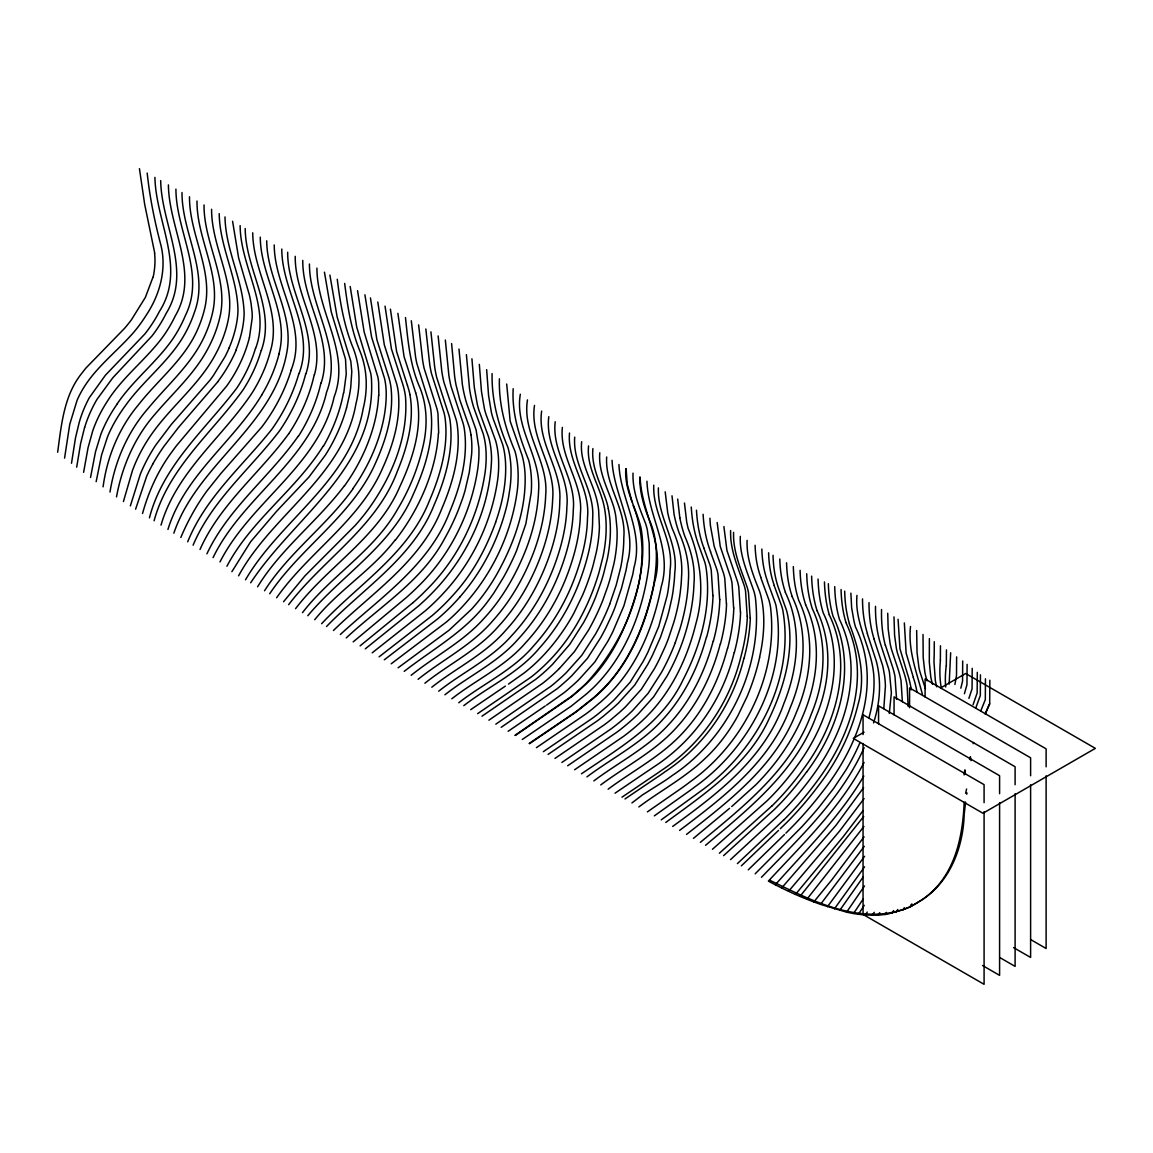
<?xml version="1.0" encoding="UTF-8"?>
<svg xmlns="http://www.w3.org/2000/svg" width="1153" height="1153" viewBox="0 0 1153 1153"><rect width="100%" height="100%" fill="white"/><g stroke="black" fill="none" stroke-linecap="round" stroke-linejoin="round"><path stroke-width="1.5" d="M612.056 460.306C613.439 495.271 637.695 527.224 627.246 563.486A120.056 69.324 -60 0 1 625.935 570.721L621.496 588.261L615.053 607.256A131.745 76.055 -60 0 1 611.465 615.976L605.858 627.895A157.745 91.073 -60 0 1 600.799 637.436L587.511 658.248L571.83 675.687A186.051 107.416 -60 0 1 566.844 680.371L560.733 685.761A142.496 82.281 -60 0 1 556.985 688.845L501.209 727.298M633.04 473.119C632.305 490.774 639.151 507.306 645.536 523.361A109.549 63.256 -60 0 1 647.265 529.602L649.211 543.38L649.37 558.196A166.825 96.319 -60 0 1 648.865 565.936C643.23 610.47 625.848 655.855 593.363 687.692A227.588 131.399 -60 0 1 586.589 693.847L571.268 706.126L522.28 739.477M850.885 593.132L851.635 607.804L854.013 621.308A207.007 119.523 -60 0 0 855.512 627.03C882.621 683.109 858.884 744.968 823.156 790.886A246.425 142.266 -60 0 1 791.607 827.393L785.914 833.129M893.993 616.898L894.584 635.202L896.313 648.072A122.045 70.463 -60 0 0 897.481 653.131L904.082 673.078A145.912 84.241 -60 0 1 907.08 685.343L908.175 706.458M856.967 595.395C854.315 624.349 872.677 649.225 873.916 677.532A111.365 64.294 -60 0 1 868.973 717.656M606.68 457.006C604.734 485.341 626.367 508.877 623.816 537.399A141.963 81.964 -60 0 1 623.168 550.918L622 560.286A121.613 70.218 -60 0 1 620.689 567.521L616.206 585.075L609.721 604.1M887.724 613.252L888.17 629.005L890.145 643.734A133.863 77.28 -60 0 0 891.6 649.73L898.23 669.677A154.963 89.473 -60 0 1 901.041 680.846L902.381 701.745M910.51 626.497C907.872 650.249 916.678 672.242 922.472 694.61M916.649 630.46L917.039 652.497L918.898 667.385A106.278 61.354 -60 0 0 919.979 671.911L925.412 688.687M923.02 634.51L923.178 657.369L924.821 672.026A104.822 60.518 -60 0 0 925.83 676.508L927.055 680.731M929.39 638.575L929.318 662.24L930.745 676.667A104.519 60.345 -60 0 0 931.682 681.12L932.546 684.32M934.29 641.702L934.204 654.63A164.735 95.108 -60 0 0 934.002 662.254L935.314 680.256A105.125 60.691 -60 0 0 936.193 684.666L936.726 686.828M940.372 660.035L940.459 645.781M946.325 665.8L946.44 649.888M950.663 652.785L949.164 684.089M956.63 656.893L956.5 675.629L954.9 684.478M962.697 660.986L962.553 681.236L960.824 688.211M967.108 664.359L966.963 684.709L964.412 693.717M972.21 668.336L972.065 688.831L968.895 698.387M977.297 672.329L977.153 692.953L973.06 704.742M980.454 674.808L980.324 695.518L975.87 707.711M985.455 678.786L985.311 699.64L980.857 710.68M989.85 680.241L989.692 703.82L985.383 713.649M599.791 452.798C598.133 471.923 607.991 488.843 613.598 506.455A124.25 71.745 -60 0 1 615.832 516.573L617.014 528.953A130.404 75.291 -60 0 1 613.987 563.413L610.196 578.46A173.181 99.98 -60 0 1 607.761 586.445L602.904 600.064A137.654 79.471 -60 0 1 588.361 630.417L574.525 651.503L559.421 668.495M592.901 448.575C591.057 467.787 601.304 484.692 606.809 502.377A129.295 74.642 -60 0 1 608.352 508.617M588.549 445.908C586.473 466.115 598.148 483.525 603.206 502.29A132.018 76.228 -60 0 1 606.161 526.575L606.118 530.985A126.167 72.841 -60 0 1 602.976 556.726L599.171 571.802A156.059 90.107 -60 0 1 590.682 596.187C580.651 620.444 566.642 643.288 548.05 661.908A132.624 76.574 -60 0 1 530.74 677.33L477.616 713.664M712.871 595.539L711.257 570.346A102.761 59.336 -60 0 0 710.061 565.258L703.777 547.834M719.645 599.618L718.016 574.425A103.453 59.725 -60 0 0 716.835 569.337L710.536 551.912M726.404 603.696L724.79 578.503A104.217 60.172 -60 0 0 723.594 573.416L714.197 546.392L710.435 525.725A148.607 85.798 -60 0 1 709.96 518.23M733.639 608.049L732.011 582.87A104.952 60.59 -60 0 0 730.829 577.783L720.236 546.407L717.166 522.525M740.413 612.128L738.77 586.949A105.773 61.066 -60 0 0 737.589 581.861L726.938 550.5L723.897 526.546M747.187 616.206L745.544 591.028A106.696 61.599 -60 0 0 744.348 585.94C738.237 567.925 729.892 550.082 730.627 530.567M750.171 617.994L748.513 592.815A107.287 61.945 -60 0 0 747.331 587.727C741.22 569.712 732.789 551.869 733.596 532.34M581.674 441.7C579.411 461.993 591.46 479.36 596.418 498.226A136.198 78.635 -60 0 1 598.623 509.842L599.416 526.863A124.481 71.861 -60 0 1 596.231 552.633L593.146 565.186A154.617 89.271 -60 0 1 582.553 595.207L573.805 613.295A116.871 67.479 -60 0 1 569.986 620.026A125.245 72.308 -60 0 1 523.808 673.237L508.502 684.075M896.573 699.28L894.987 676.35A151.187 87.282 -60 0 0 893.013 668.365L885.446 645.305M378.876 395.191L378.616 382.234A87.325 50.415 -60 0 0 377.925 377.247L364.161 332.078L357.545 290.642M438.688 433.052L437.981 413.855A89.242 51.525 -60 0 0 437.045 409.056L424.131 368.311A213.074 123.011 -60 0 1 422.647 360.514L418.625 324.887M574.713 437.131C572.364 465.812 595.006 489.477 592.656 518.403C592.829 538.537 587.857 558.326 581.17 577.192C571.931 603.235 557.879 627.607 539.359 648.159C518.792 672.977 488.771 686.251 463.78 705.665M569.51 433.038C566.872 462.886 590.667 487.589 587.482 517.769C587.223 537.154 582.438 556.193 575.996 574.367C566.743 600.425 552.647 624.782 534.098 645.32C513.532 670.023 483.655 683.354 458.75 702.768M562.361 427.403C559.162 457.914 583.562 483.15 580.377 513.892C580.017 533.753 575.102 553.281 568.371 571.874C558.83 598.104 544.331 622.562 525.364 643.071C504.956 666.693 476.002 679.766 451.832 698.776M555.213 421.767C551.48 452.956 576.442 478.711 573.272 510.015C572.839 529.876 567.997 549.433 561.194 568.025C551.595 594.213 537.168 618.685 518.158 639.151C497.736 662.6 468.983 675.788 444.914 694.783M548.799 416.709C544.62 448.488 570.029 474.733 566.901 506.527C566.382 526.402 561.612 545.989 554.752 564.581C545.11 590.725 530.74 615.212 511.687 635.62C491.264 658.939 462.67 672.213 438.702 691.195M520.32 394.268C514.512 428.599 541.434 457.092 538.581 491.063C537.817 510.548 533.421 529.818 526.517 548.021C516.515 573.834 502.593 598.393 483.698 618.743C463.045 641.861 435.027 656.086 411.16 675.312M541.651 411.073C536.967 442.795 561.915 468.954 559.81 500.445C559.594 520.579 554.939 540.483 548.093 559.364C538.61 585.306 524.644 609.75 505.908 630.143C485.312 654.155 456.228 667.861 431.798 687.217M527.469 399.904C522.021 433.6 548.641 461.517 545.7 494.954C544.965 514.368 540.584 533.58 533.853 551.768C524.298 577.062 510.664 600.972 492.504 621.092C471.707 645.305 442.68 659.66 418.078 679.304M534.502 405.438C529.429 438.515 555.703 465.87 552.676 498.759C552.028 518.173 547.589 537.327 540.93 555.515C531.36 581.472 517.337 605.93 498.5 626.295C477.89 650.047 449.137 663.897 424.88 683.225M964.326 813.456L965.565 802.027M964.182 814.811C963.058 848.767 948.991 884.538 918.365 902.093M964.182 802.185C962.813 836.934 954.886 875.3 925.369 897.293A175.861 101.536 60 0 1 921.953 899.772L913.176 905.134M57.65 452.235C61.44 424.736 63.862 394.975 82.339 372.621A80.667 46.581 -60 0 1 85.956 368.023L124.481 328.418A97.587 56.338 -60 0 0 131.442 319.77L145.408 297.315L152.96 277.224M64.568 458.116L69.771 424.218L77.107 400.25A52.418 30.266 -60 0 1 79.269 395.652C91.736 370.286 115.228 353.438 133.46 332.626A88.45 51.063 -60 0 0 146.056 315.446C159.863 294.851 167.07 268.952 160.728 244.508C154.545 221.045 149.746 197.206 147.195 173.051M71.5 463.29L75.478 437.981L79.211 422.43A75.594 43.641 -60 0 1 89.285 397.727L105.427 375.201L144.615 334.24A77.9 44.967 -60 0 0 150.683 326.083A80.191 46.293 -60 0 0 159.46 311.353C186.8 268.563 155.77 222.097 154.92 177.36M76.689 467.152L80.609 443.588L84.573 427.518M103.078 486.854C107.114 456.833 119.004 427.907 138.576 404.66C158.264 379.481 184.884 359.116 197.754 329.095A75.32 43.483 -60 0 0 204.427 309.566C214.227 271.056 189.207 235.169 189.496 196.774M883.803 708.648L885.418 685.992A124.971 72.149 -60 0 0 884.538 675.6L883.155 667.861A139.902 80.782 -60 0 0 882.521 665.209L873.974 638.978M83.607 472.326L88.075 447.652L92.744 430.818A79.917 46.149 -60 0 1 107.186 401.518C122.045 377.665 144.961 360.514 161.809 338.276A77.539 44.765 -60 0 0 167.271 330.32A79.254 45.76 -60 0 0 175.27 315.879C200.089 273.376 168.842 228.798 168.41 184.898M90.525 477.486L95.526 451.702L100.916 434.104A83.78 48.368 -60 0 1 117.39 403.709M96.16 481.695L101.579 454.974L107.546 436.771A71.63 41.349 -60 0 1 110.385 430.372L112.922 425.342A94.114 54.335 -60 0 1 125.591 405.409C143.995 379.568 170.817 360.385 185.878 332.05A75.666 43.684 -60 0 0 194.468 312.175C209.529 271.892 181.77 233.007 182.001 192.551M889.294 713.462L891.384 692.737L889.439 672.228A140.983 81.402 -60 0 0 888.545 668.481L880.661 644.296A162.443 93.782 -60 0 1 875.502 606.348M109.996 492.028C114.896 461.387 127.565 431.957 148.045 408.508C167.747 384.497 192.465 363.656 205.191 334.658A76.343 44.073 -60 0 0 212.541 312.751C221.52 274.472 196.644 239.132 196.99 200.997M343.753 392.899L346.246 374.062L345.525 359.174L331.228 311.858L324.44 272.18M966.747 794.201L967.007 792.947M116.511 496.885C122.045 466.504 134.714 437.232 155.237 413.956C173.036 393 193.992 374.278 207.252 349.849A76.429 44.131 -60 0 0 210.941 342.657A78.836 45.515 -60 0 0 219.589 318.387C229.519 279.53 203.692 243.672 204.038 204.975M314.524 374.566C325.521 333.476 294.779 297.099 295.226 256.312M965.637 793.278L966.603 788.998M278.896 354.014C289.922 313.515 260.477 277.311 260.275 237.129M321.197 382.911C334.745 340.423 302.374 302.547 302.763 260.405M249.437 337.526L252.219 317.839A76.732 44.304 -60 0 0 252.103 312.405L251.037 303.196A196.716 113.57 -60 0 0 249.307 294.721L238.613 257.868L232.589 221.275M305.977 373.658C319.712 331.617 287.428 293.943 287.673 252.233M123.429 501.555L132.436 470.597A91.462 52.807 -60 0 1 146.301 442.262C165.859 410.209 197.754 387.61 215.525 354.317A75.867 43.8 -60 0 0 219.949 345.381A78.764 45.471 -60 0 0 228.87 316.297C234.39 279.415 211.446 246.036 211.59 209.269M130.347 505.893L140.392 473.984A97.4 56.238 -60 0 1 156.059 444.654L171.307 424.463L209.803 380.389A114.68 66.211 -60 0 0 213.334 375.604L224.936 356.839A74.196 42.834 -60 0 0 229.072 348.062M346.577 407.802L349.46 395.234A131.298 75.81 -60 0 0 350.757 387.048L351.795 371.54L350.815 361.249L337.152 317.017L329.902 275.106M135.607 509.179L146.604 476.434A83.751 48.354 -60 0 1 149.198 470.9L152.686 464.241M720.236 644.066C712.309 674.346 698.329 703.489 677.171 726.779C655.697 751.079 626.338 765.779 600.742 784.919M727.442 648.433C719.544 678.713 705.521 707.798 684.406 731.088C662.946 755.316 633.703 770.132 608.121 789.2M734.187 652.526C722.888 699.309 693.919 741.22 653.333 767.264A210.293 121.411 -60 0 1 646.905 771.616L615.039 793.192M743.887 658.421C732.76 704.18 704.872 745.472 665.425 771.487A190.62 110.054 -60 0 1 656.864 777.425L624.998 798.957M706.414 637.133C698.358 666.996 684.406 695.749 663.508 718.751C642.019 743.108 612.531 757.708 586.906 776.906M713.159 641.227C705.16 671.075 691.238 699.785 670.34 722.758C648.865 747.101 619.435 761.744 593.824 780.912M299.059 373.543C315.36 330.623 281.793 291.637 281.779 249.048M261.342 350.397C276.244 308.528 245.474 270.133 245.2 228.496M255.649 348.321C271.229 306.28 240.386 267.453 240.127 225.599M291.046 370.199C308.428 327.135 274.385 287.731 274.227 244.955M142.525 513.517C148.665 491.38 158.22 470.136 172.056 451.702A190.735 110.126 -60 0 1 176.438 445.75L226.651 386.053A86.273 49.81 -60 0 0 249.423 337.526M873.527 722.931C879.797 703.863 881.555 683.109 876.885 663.494A145.624 84.083 -60 0 0 876.222 660.856L867.301 633.66M149.443 517.856C162.876 465.524 205.248 429.565 236.696 388.244A87.815 50.703 -60 0 0 255.462 348.336M154.098 520.781C168.396 467.988 212.311 432.692 243.009 389.959A88.81 51.28 -60 0 0 261.212 350.411M161.016 525.119C176.467 471.62 222.745 437.29 252.363 392.51A90.698 52.361 -60 0 0 270.465 350.93C282.557 310.128 252.911 273.319 252.738 232.82M495.704 522.15C486.162 548.597 472.571 573.848 453.489 594.674A153.781 88.781 -60 0 1 432.159 615.601L379.106 656.835M675.298 642.567L679.866 629.12A153.508 88.622 -60 0 0 688.384 580.824C689.609 564.365 685.905 548.122 679.247 533.162A213.363 123.184 -60 0 1 674.087 514.454L671.997 495.804M167.934 529.458C184.581 475.295 233.367 442.003 261.717 395.061M173.858 533.162C197.221 463.78 274.039 426.192 286.938 351.78C294.015 313.227 266.905 279.185 266.718 240.818M187.694 541.809C205.58 497.361 242.707 465.913 271.82 429.32A109.088 62.983 -60 0 0 298.858 373.572M193.099 545.167C211.965 500.388 250.302 469.012 279.213 431.28A107.748 62.219 -60 0 0 305.747 373.716M864.116 747.677C841.387 798.755 799.62 837.77 761.456 877.318M200.017 549.491C220.036 504.192 260.059 473.047 288.682 433.787M231.868 571.701L250.605 541.78L276.389 511.543A302.59 174.694 -60 0 1 282.514 505L308.99 476.996L325.146 455.464A104.635 60.417 -60 0 0 346.534 407.816M206.935 553.8C228.366 508.113 269.672 476.967 298.151 436.295M864.073 762.464C840.278 807.893 802.834 843.881 768.374 881.108A455.723 263.115 60 0 0 806.913 899.254M213.074 557.634C242.375 496.727 310.892 460.595 326.573 392.222C343.45 347.918 309.422 307.952 309.436 264.023M219.992 561.943C250.475 501.786 318.877 465.625 334.125 396.963C351.031 352.414 316.844 312.29 316.931 268.101M238.599 575.808C271.748 514.67 343.248 476.405 355.946 403.795C360.817 384.598 360.039 364.117 352.256 345.828C343.882 324.526 340.005 301.884 337.267 279.257M863.928 826.499L806.913 899.239A484.981 280.006 60 0 0 822.348 904.961L846.619 912.153A251.224 145.047 60 0 0 865.326 914.978L877.837 915.251L887.363 914.17L903.13 909.717L904.312 907.67M896.212 912.167L897.783 909.501M226.91 566.267C251.152 520.089 295.874 489.939 323.171 446.139M863.842 776.041C839.975 816.526 806.278 849.862 775.292 884.755M245.517 579.8C280.222 520.061 350.44 481.046 363.152 408.753C368.052 389.195 367.36 368.326 359.347 349.719C350.944 328.519 347.485 305.905 344.661 283.407M903.13 909.717L910.048 906.935L911.879 903.894M910.51 906.157L911.201 905.019M250.691 582.784C293.957 516.818 377.002 467.484 371.41 378.415A84.486 48.772 -60 0 0 370.762 373.385L356.738 327.164L350.181 286.506M891.932 913.32L893.647 910.553M865.341 914.992L867.229 912.037M863.597 787.658L835.997 825.303L781.648 887.969M885.014 914.574L886.426 912.383M257.609 586.776C281.044 548.511 317.709 521.242 344.473 485.658M858.423 914.271L864.246 905.35M853.537 913.522L863.107 899.138M878.096 915.179L879.768 912.643M872.259 915.295L874.233 912.326M264.527 590.768C288.942 552.417 326.89 525.48 353.149 488.613M846.619 912.153L864.505 885.965M269.701 593.752C300.976 547.012 352.487 515.521 375.575 462.915C386.255 439.264 394.081 413.12 390.925 386.918A92.701 53.528 -60 0 0 390.435 383.978A111.812 64.554 -60 0 0 389.123 378.314L376.916 339.904L370.444 297.892M864.073 798.582L839.543 831.111L788.566 891.283M839.701 910.423L863.41 876.669M117.318 403.636C132.97 380.533 155.453 363.209 171.638 340.582A74.037 42.747 -60 0 0 176.697 332.785A77.136 44.535 -60 0 0 185.33 315.663C206.099 273.852 176.02 231.681 175.919 189.121M834.383 908.881L864.577 866.825M295.557 608.669C327.928 566.094 378.098 537.601 399.774 486.768C412.471 459.471 422.589 428.83 417.127 398.434A117.923 68.085 -60 0 0 415.7 392.899M276.619 597.744C308.759 552.013 359.995 520.623 382.666 468.017C393.346 444.597 400.826 418.741 398.361 392.784A92.125 53.182 -60 0 0 397.598 387.84A104.159 60.143 -60 0 0 396.733 384.035L384.309 344.833L377.795 302.028M863.136 810.545L842.973 837.02L795.469 894.425M806.725 771.876C839.571 728.379 857.875 667.933 833.057 616.293A173.959 100.426 -60 0 1 828.358 583.721M863.727 816.497L799.995 896.385M283.537 601.736L304.997 575.808L355.283 525.35A151.937 87.729 -60 0 0 367.346 510.664C391.213 478.048 408.652 437.765 405.481 396.646A94.676 54.667 -60 0 0 404.689 391.732A123.241 71.155 -60 0 0 402.786 384.28L391.386 348.739L385.044 306.136M827.465 906.69L864.563 856.333M288.639 604.676C323.359 559.133 376.815 526.964 397.396 471.173C407.297 447.162 414.561 420.672 409.92 394.6M813.816 901.905L831.846 879.811L864.073 836.819M302.475 612.661C331.127 575.405 374.249 550.86 397.641 509.122C409.056 490.155 417.545 469.401 422.647 447.854C427.806 427.1 427.604 404.689 418.755 384.972C409.863 363.584 407.931 340.322 405.467 317.536M820.547 904.341L864.26 846.36M217.758 381.845L178.398 427.561L164.158 446.052A117.837 68.027 -60 0 0 152.672 464.227M307.793 615.731C342.225 574.713 391.89 545.34 413.351 494.133C425.255 467.959 434.364 439.062 430.847 409.992A91.073 52.577 -60 0 0 429.925 405.179L416.795 363.339A216.894 125.23 -60 0 1 415.527 356.623L411.304 320.765M314.711 619.723C338.593 590.077 372.232 570.072 395.393 539.69M459.888 596.937C482.948 570.62 499.062 538.292 507.147 504.293A145.797 84.183 -60 0 0 508.632 496.943L510.087 487.416A121.987 70.434 -60 0 0 509.957 456.905A118.528 68.431 -60 0 0 507.94 447.407C498.038 423.958 491.538 399.284 492.1 373.572M321.629 623.701C358.684 584.081 408.623 553.411 429.377 500.806C440.547 474.82 448.748 446.254 445.058 417.746A90.626 52.317 -60 0 0 444.107 412.961L431.409 373.327A210.74 121.67 -60 0 1 429.723 364.449L425.832 328.98M326.515 626.526C364.002 587.684 413.639 557.13 434.205 504.726C445.634 478.409 453.907 449.382 450.059 420.499A91.476 52.822 -60 0 0 449.079 415.729L436.612 377.175A210.134 121.324 -60 0 1 434.71 367.216L430.919 331.862M333.433 630.504C372.26 592.556 421.609 561.079 441.988 508.199C453.187 481.983 461.157 453.071 457.15 424.39A92.744 53.542 -60 0 0 456.141 419.649L443.891 382.176A208.65 120.46 -60 0 1 441.772 371.136L438.126 335.941M340.337 634.496C380.476 597.413 429.622 565.056 449.756 511.687C460.696 485.557 468.493 456.747 464.227 428.282A95.339 55.041 -60 0 0 463.189 423.555L450.938 386.096A206.027 118.946 -60 0 1 448.834 375.071L445.332 340.02M784.472 834.541L748.254 869.852M783.867 819.769L737.416 863.611M755.172 873.801L801.191 827.45A323.085 186.527 -60 0 0 818.76 807.532L833.677 788.393L845.653 770.449A134.93 77.9 -60 0 0 859.821 743.022M346.231 637.926C380.173 606.247 422.185 580.809 444.611 538.595A138.129 79.744 -60 0 0 458.663 509.194L462.627 498.384A121.339 70.059 -60 0 0 465.106 490.385L469.285 472.326L471.635 454.253A102.905 59.408 -60 0 0 470.972 434.811M771.732 806.077L719.357 853.234M780.293 828.733L786.418 822.795A216.634 125.072 -60 0 0 818.673 785.438C837.078 761.441 850.986 733.755 858.091 704.31C865.961 677.114 859.201 649.384 849.329 623.816M778.534 830.405L741.336 865.86M353.178 641.89L406.231 597.629A188.198 108.656 -60 0 0 417.199 587.381C450.016 555.847 471.447 512.883 477.904 467.887A114.118 65.894 -60 0 0 478.855 447.667L476.103 429.867L466.864 403.968A204.859 118.283 -60 0 1 462.367 384.526L458.98 349.042M360.096 645.882L413.149 602.529M730.498 859.634L778.217 815.531A192.796 111.308 -60 0 0 811.698 776.963C844.832 732.27 865.139 672.617 839.456 619.392A172.518 99.605 -60 0 1 834.714 586.618M365.27 648.865L418.337 606.132A169.577 97.904 -60 0 0 436.396 588.563C468.795 553.541 490.198 506.686 491.567 458.663A114.435 66.067 -60 0 0 488.497 436.684L479.129 410.843A166.897 96.362 -60 0 1 477.356 404.602L474.301 387.336L471.923 358.785M723.58 855.656L774.614 809.247A189.438 109.376 -60 0 0 806.668 771.818M372.188 652.843L425.255 610.859A161.089 93.004 -60 0 0 444.943 591.604C473.451 560.43 492.216 520.19 497.865 478.322A113.455 65.505 -60 0 0 498.658 466.936A117.073 67.595 -60 0 0 496.943 446.153A115.79 66.845 -60 0 0 495.603 440.561L486.148 414.777A149.472 86.302 -60 0 1 484.375 408.537L481.464 391.415L479.331 364.362M712.453 849.271L766.99 800.874A168.194 97.111 -60 0 0 798.582 763.718C829.295 721.057 847.095 662.658 823.156 612.733A175.515 101.334 -60 0 1 818.068 579.08M705.535 845.308C748.83 808.801 796.002 771.371 816.151 716.359C830.319 682.907 832.783 643.994 817.03 610.643M700.347 842.339C743.771 806.25 791.117 769.267 811.193 714.356C825.188 680.904 828.157 641.962 812.274 608.597A171.768 99.172 -60 0 1 806.711 573.762M693.443 838.375L729.575 808.311M686.525 834.397C729.647 800.686 775.897 765.289 796.363 712.395C811.539 677.229 815.69 635.865 798.813 600.54A162.04 93.552 -60 0 1 793.336 566.57M679.578 830.419C723.536 797.256 770.363 761.672 790.093 707.971C804.852 672.804 808.959 631.599 792.053 596.432M672.66 826.442C717.469 793.898 764.886 758.069 783.838 703.575C798.164 668.38 802.272 627.362 785.308 592.325M661.231 819.855L693.097 796.68A219.69 126.844 -60 0 0 698.444 792.774C755.691 752.678 795.44 680.27 782.685 609.606A137.971 79.658 -60 0 0 781.59 605.93L774.167 585.565M665.742 822.464C705.189 793.538 748.556 764.554 769.339 718.247C784.818 685.689 795.195 648.26 787.052 612.301A132.537 76.53 -60 0 0 786.245 609.519L778.578 588.232A150.409 86.835 -60 0 1 773.043 555.256M384.28 659.819L437.333 619.132A149.155 86.115 -60 0 0 459.903 596.951M654.313 815.877L686.179 793.206A200.175 115.574 -60 0 0 694.755 786.951C750.934 746.971 788.407 674.88 775.983 605.484A128.588 74.239 -60 0 0 775.176 602.716L767.422 581.472M647.395 811.885L679.261 789.719A188.948 109.088 -60 0 0 689.97 781.936C744.708 742.993 779.039 673.381 770.363 606.074A112.605 65.015 -60 0 0 769.282 601.376A121.526 70.16 -60 0 0 768.763 599.517L760.692 577.379M631.916 802.949L642.466 794.921L663.782 781.431A176.611 101.968 -60 0 0 672.343 775.45C729.82 737.343 763.531 665.31 755.287 596.908A108.627 62.709 -60 0 0 754.091 591.82C748.066 573.747 739.332 555.948 740.327 536.361M391.198 663.797L446.384 622.043A149.933 86.561 -60 0 0 453.648 615.515C488.44 582.337 511.644 536.707 517.481 488.944A118.701 68.531 -60 0 0 518.144 477.63A122.549 70.751 -60 0 0 515.002 451.313C505.245 428.282 498.644 404.098 499.408 378.789M731.737 806.524L755.82 784.789A162.443 93.797 -60 0 0 773.634 764.785C808.469 721.086 830.765 658.233 805.558 604.633M621.957 797.199L653.823 775.638A193.531 111.726 -60 0 0 661.318 770.507C701.283 744.449 729.734 702.883 740.932 656.619A148.362 85.653 -60 0 0 747.36 616.106M638.834 806.941C660.597 790.641 684.925 777.756 704.742 758.804A96.16 55.517 -60 0 0 711.012 752.678L715.119 748.239A105.701 61.023 -60 0 0 738.021 715.465L747.216 696.268A152.282 87.931 -60 0 0 759.668 657.268M398.116 667.789L449.021 630.259L471.447 609.303A118.456 68.387 -60 0 0 497.102 573.776C514.152 543.106 526.777 508.459 524.99 472.903A125.605 72.524 -60 0 0 522.05 455.233L510.159 421.162L506.7 384.021M404.213 671.349C433.211 648.764 466.879 630.691 488.713 600.136A103.756 59.898 -60 0 0 493.988 592.772L503.472 577.365A159.373 92.024 -60 0 0 516.558 550.716L525.826 523.952L531.202 492.677A117.13 67.623 -60 0 0 531.533 482.761L531.432 479.172A124.409 71.832 -60 0 0 528.737 460.321C519.672 437.405 511.687 413.855 513.186 388.705M581.501 773.778C619.363 747.879 662.283 723.666 682.835 680.299C700.765 645.882 711.891 606.089 705.982 567.161A103.352 59.668 -60 0 0 704.786 562.073L698.502 544.648A195.866 113.08 -60 0 1 691.267 507.032M574.583 769.772L623.586 736.335A168.468 97.27 -60 0 0 643.259 719.775C670.325 694.293 687.13 659.444 695.893 623.687C704.987 591.849 700.707 558.686 688.168 528.55A243.182 140.407 -60 0 1 686.684 521.805L684.464 503.054M567.665 765.765L616.668 732.342A168.958 97.544 -60 0 0 638.258 713.981L653.679 696.787L667.111 675.917A133.748 77.222 -60 0 0 682.043 643.215L682.98 640.535A152.873 88.262 -60 0 0 693.947 584.254C695.418 567.795 691.497 551.538 684.925 536.549A217.485 125.562 -60 0 1 679.823 517.783M561.9 762.436L610.903 729.013A170.485 98.423 -60 0 0 632.507 710.666L648.087 693.357L661.39 672.559A136.285 78.692 -60 0 0 675.327 642.567M470.698 709.657L505.36 686.107M554.982 758.429L603.985 725.021A161.362 93.162 -60 0 0 610.542 719.991L619.32 712.554A184.177 106.335 -60 0 0 625.632 706.717L641.371 689.249L654.529 668.524A150.798 87.066 -60 0 0 659.473 659.04L664.935 647.208A128.905 74.426 -60 0 0 668.423 638.546L673.784 622.418A154.646 89.285 -60 0 0 678.67 602.37A140.565 81.157 -60 0 0 680.184 592.844L680.962 585.868A165.441 95.526 -60 0 0 681.553 576.774C682.821 560.329 679.146 544.057 672.444 529.097A211.993 122.391 -60 0 1 667.746 512.941L665.195 491.841M548.079 754.422L597.081 721.029A157.039 90.669 -60 0 0 603.624 716.013L612.402 708.591A193.805 111.899 -60 0 0 618.743 702.754L634.669 685.141L647.669 664.503A159.647 92.182 -60 0 0 652.584 655.019L660.496 637.22L666.924 618.397A170.154 98.236 -60 0 0 669.043 610.701L671.839 598.321A133.517 77.092 -60 0 0 673.064 591.143L674.159 581.818A166.738 96.261 -60 0 0 674.764 572.71C678.814 542.732 657.181 517.567 658.406 487.878M481.983 716.186L535.77 679.304A136.227 78.649 -60 0 0 552.446 664.445L569.769 644.354L583.49 622.735A135.391 78.173 -60 0 0 596.058 596.015L600.972 582.366A168.035 97.011 -60 0 0 603.437 574.381L607.227 559.32A128.992 74.469 -60 0 0 608.265 508.689M488.901 720.178L542.688 683.297A143.433 82.814 -60 0 0 559.407 668.466M543.337 751.67L592.339 718.29A154.343 89.112 -60 0 0 598.897 713.289L607.66 705.895A200.809 115.934 -60 0 0 614.03 700.044L630.086 682.317L642.97 661.75A166.652 96.218 -60 0 0 647.871 652.267L658.767 626.41L667.183 595.539A129.871 74.988 -60 0 0 668.409 588.361L669.504 579.037A167.689 96.823 -60 0 0 670.095 569.928C674.231 539.95 652.454 514.843 653.751 485.168M495.819 724.17L550.932 686.251A136.832 78.995 -60 0 0 555.342 682.634L561.453 677.215A174.218 100.585 -60 0 0 566.397 672.53L581.818 655.293L595.352 634.366A141.185 81.517 -60 0 0 609.75 604.114M536.419 747.663L585.421 714.298A150.452 86.864 -60 0 0 591.979 709.311L600.742 701.932A212.368 122.607 -60 0 0 607.141 696.081C637.105 667.342 653.42 626.814 661.245 586.661C672.646 548.742 648.159 517.625 646.948 481.219M508.127 731.29L545.297 705.967M529.184 743.483L576.068 711.632L593.507 697.796A224.936 129.871 -60 0 0 599.949 691.944C629.495 663.84 645.377 624.047 653.722 584.802C656.994 564.408 658.449 542.659 650.681 523.087C644.498 508.531 639.511 493.066 639.829 477.083M529.501 743.671L576.37 711.819L593.824 697.983A224.345 129.525 -60 0 0 600.266 692.117C630.316 663.422 646.444 622.735 654.443 582.596C665.886 544.202 641.313 513.892 640.146 477.256M515.045 735.297L570.821 696.83A154.992 89.487 -60 0 0 574.554 693.775L580.665 688.471A222.76 128.617 -60 0 0 585.782 683.772C627.823 638.82 657.657 565.993 633.199 505.634M515.362 735.47L571.139 697.017A153.724 88.752 -60 0 0 574.871 693.962L580.982 688.644A225.282 130.073 -60 0 0 586.099 683.945C613.987 657.628 629.336 620.645 638.632 584.067C642.74 565.835 644.268 546.753 641.068 528.261C636.413 508.271 624.133 490.054 625.834 468.738M546.551 705.146L563.903 692.838A146.964 84.846 -60 0 0 567.651 689.768L573.762 684.421A204.254 117.923 -60 0 0 578.806 679.722L594.804 662.024L607.79 641.385A171.653 99.1 -60 0 0 612.762 631.887L623.874 605.901L632.666 574.814A118.6 68.474 -60 0 0 633.963 567.593C644.34 531.389 620.386 499.465 618.945 464.515M915.727 903.649L916.606 903.13M914.862 904.183L912.21 905.696A115.026 66.413 60 0 1 908.06 907.642C861.104 926.565 811.654 900.652 769.844 880.258M912.398 905.595L910.048 906.935M917.039 902.871L917.918 902.352M864.058 732.169L853.278 738.381L982.961 813.254L1095.35 748.369L965.666 673.496L941.035 687.721M1030.609 939.536L1046.117 948.501L1046.117 775.825M1013.545 947.593L1030.609 957.451L1030.609 784.775M999.593 957.437L1015.101 966.401L1015.101 793.725M982.529 965.508L999.593 975.352L999.593 802.675M631.974 501.728L627.246 484.116L626.151 468.925M913.32 677.33L906.128 653.088L904.341 622.923M407.441 385.361L396.618 351.607L390.406 309.163M415.714 392.885L404.04 356.565L397.886 313.328M829.266 614.808C853.84 665.857 835.766 725.568 803.641 768.792A180.834 104.404 -60 0 1 771.746 806.149M845.841 622.49C872.028 676.768 850.179 737.271 816.165 782.397A205.955 118.903 -60 0 1 783.881 819.826M970.379 757.089L971.057 760.62M679.823 517.798L677.676 499.09M910.971 688.312L911.187 689.883M364.924 294.793L371.569 337.007L384.482 378.213A99.144 57.232 -60 0 1 385.088 381.095A90.496 52.245 -60 0 1 385.808 386.068L386.14 390.218A113.34 65.433 -60 0 1 353.005 488.468M224.994 216.937C225.541 250.316 243.24 280.323 244.133 313.414A75.161 43.396 -60 0 1 243.989 316.902A78.663 45.414 -60 0 1 235.961 350.108M219.214 213.622C219.618 247.261 237.677 277.527 237.965 310.921A74.167 42.82 -60 0 1 237.532 316.916A78.548 45.356 -60 0 1 229.058 348.062M160.685 180.589C161.348 224.965 192.508 270.624 166.234 313.285A79.831 46.091 -60 0 1 157.774 327.899A77.799 44.924 -60 0 1 151.98 335.97L112.706 377.896L96.996 399.37A77.395 44.679 -60 0 0 84.659 427.504M139.441 168.684L144.673 204.297L154.733 253.127M451.601 343.551L454.613 376.137A199.455 115.156 -60 0 0 456.069 385.073L459.802 399.889L469.458 427.561A97.803 56.468 -60 0 1 470.957 434.811M466.389 354.62L469.487 388.388A189.366 109.333 -60 0 0 473.869 407.903L483.193 433.759A109.751 63.372 -60 0 1 485.226 443.256A112.533 64.972 -60 0 1 486.119 460.22A110.328 63.703 -60 0 1 485.211 471.663C478.826 516.011 458.231 558.614 426.235 590.149A176.683 102.012 -60 0 1 413.163 602.543M486.638 369.652L488.569 395.479L491.394 412.486A137.582 79.442 -60 0 0 493.153 418.726L502.665 444.467A116.035 66.989 -60 0 1 504.683 453.979L505.187 458.015A127.262 73.475 -60 0 1 495.631 522.15M747.086 540.368C746.351 558.023 752.88 574.598 759.337 590.653A119.97 69.266 -60 0 1 761.139 596.836L762.061 601.189A142.367 82.194 -60 0 1 759.568 657.282M898.072 619.276L899.96 648.793L907.469 673.928A150.221 86.734 -60 0 1 911.043 688.255M1046.117 766.831L1046.117 748.845L925.095 678.958L925.095 696.945M1030.609 775.782L1030.609 757.795L909.573 687.909L909.573 707.697M1015.101 784.732L1015.101 766.745L894.065 696.873L894.065 714.86M999.593 793.682L999.593 775.695L878.557 705.823L878.557 723.81M984.085 802.647L984.085 784.66L863.049 714.774L863.049 734.562M984.085 811.64L984.085 984.316L863.049 914.43L863.049 743.555M964.11 774.931A72.855 40.989 35.2 0 1 964.946 769.8M970.451 756.844A109.218 57.117 3.6 0 1 969.529 759.423M973.146 743.685A71.155 36.939 -4.1 0 1 973.651 742.474M985.224 714.096A59.74 34.489 -60 0 1 989.678 703.82M964.758 770.579A122.708 70.837 60 0 1 965.45 773.634M154.56 253.256A71.371 41.205 -60 0 1 153.162 277.167M236.178 350.137A87.686 50.631 -60 0 1 217.686 381.744M279.012 354A93.523 54.004 -60 0 1 261.673 395.032M180.805 537.5A143.318 82.742 -60 0 1 198.359 503.587L201.833 498.255A123.702 71.414 -60 0 1 207.05 490.774L220.771 473.609L261.659 427.143A108.454 62.608 -60 0 0 291.161 370.199M320.909 382.983A104.865 60.547 -60 0 1 298.339 436.439M314.236 374.639A106.335 61.397 -60 0 1 288.697 433.816M343.45 392.986A108.051 62.392 -60 0 1 323.416 446.283M378.616 395.335A112.922 65.202 -60 0 1 344.56 485.759M407.427 385.39A136.847 79.009 -60 0 1 409.949 394.571M438.399 433.197A126.744 73.172 -60 0 1 395.522 539.878M726.549 603.624A148.016 85.466 -60 0 1 720.438 644.037M719.818 599.517A149.717 86.446 -60 0 1 713.361 641.198M710.623 551.826A182.707 105.485 -60 0 1 703.099 514.281M713.015 595.452A149.27 86.187 -60 0 1 706.645 637.09M703.791 547.819A189.366 109.333 -60 0 1 696.47 510.202M740.572 612.041A147.93 85.408 -60 0 1 734.36 652.497M733.798 607.962A147.959 85.423 -60 0 1 727.629 648.404M750.315 617.907A148.434 85.697 -60 0 1 744.016 658.406M774.283 585.465A148.103 85.509 -60 0 1 768.619 552.791M767.552 581.343A144.716 83.549 -60 0 1 761.859 549.03M760.821 577.235A141.343 81.604 -60 0 1 755.1 545.268M792.125 596.36A158.004 91.217 -60 0 1 786.562 562.779M785.409 592.238A154.041 88.94 -60 0 1 779.803 559.018M805.616 604.59A166.349 96.045 -60 0 1 800.096 570.331M829.281 614.78A175.083 101.075 -60 0 1 824.467 581.962M817.045 610.629A174.146 100.542 -60 0 1 811.626 576.125M845.927 622.404A170.471 98.423 -60 0 1 841.07 589.529M849.444 623.715A167.718 96.838 -60 0 1 844.688 591.158M874.06 638.906A159.345 91.995 -60 0 1 869.016 602.63M867.431 633.53A156.851 90.554 -60 0 1 862.516 598.911M885.331 645.406A161.636 93.321 -60 0 1 881.555 609.548M913.248 677.387A144.702 83.549 -60 0 1 916.995 692.247M945.705 687.015A95.713 55.258 -60 0 1 946.267 665.814M941.367 688.442A114.752 66.254 -60 0 1 940.444 659.992"/></g></svg>
